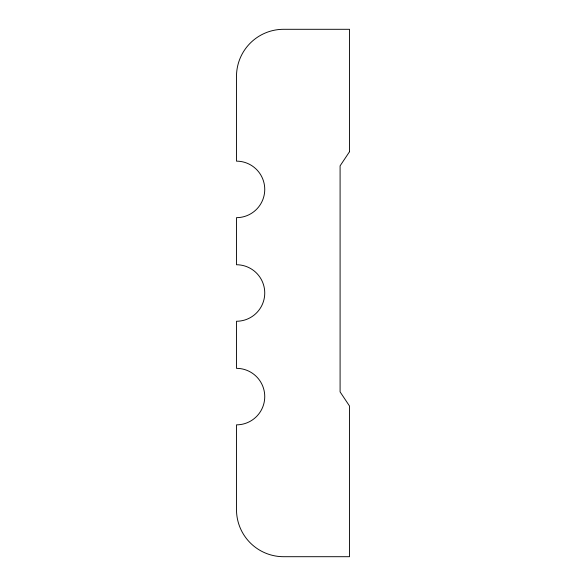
<?xml version="1.0" encoding="UTF-8"?>
<svg xmlns="http://www.w3.org/2000/svg" width="586" height="586" viewBox="0 0 586 586"><rect width="100%" height="100%" fill="white"/><g stroke="black" fill="none" stroke-linecap="round" stroke-linejoin="round"><path stroke-width="0.88" d="M349.505 151.73L340.092 165.86L340.092 391.888L349.505 406.017L349.505 556.7L283.58 556.7A47.092 47.092 0 0 1 236.495 509.608L236.495 424.85A28.253 28.253 0 0 0 264.747 396.597A28.253 28.253 0 0 0 236.495 368.345L236.495 321.253A28.253 28.253 0 0 0 264.747 293A28.253 28.253 0 0 0 236.495 264.747L236.495 217.655A28.253 28.253 0 0 0 264.747 189.403A28.253 28.253 0 0 0 236.495 161.15L236.495 76.392A47.092 47.092 0 0 1 283.58 29.3L349.505 29.3L349.505 151.73"/></g></svg>
